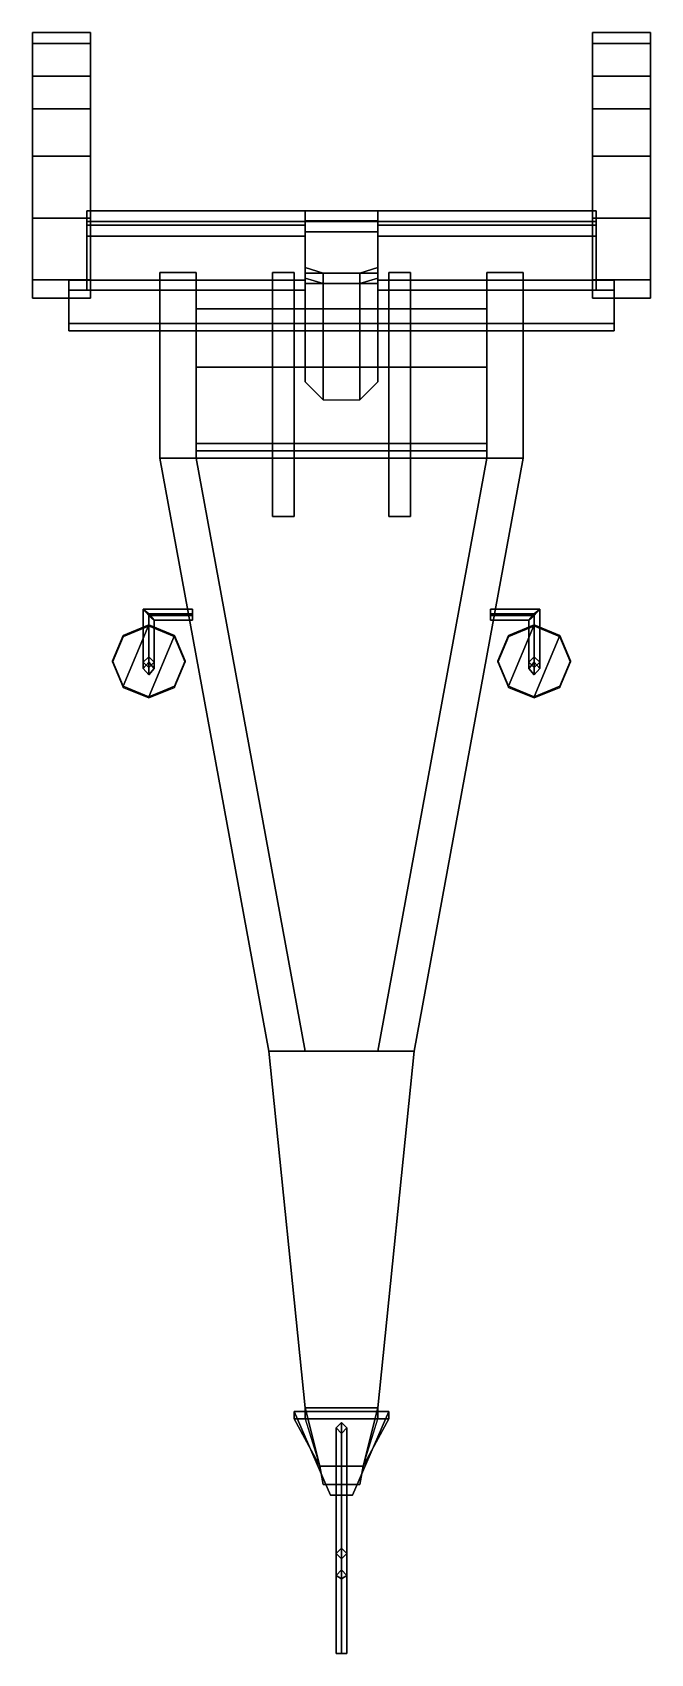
# Model space of a CAD drawing. Extents: x -0.85 to 0.85, y -3.62 to 0.84.
import ezdxf

# ---------------------------------------------------------------- set-up
doc = ezdxf.new("R2010")
doc.units = 0
doc.layers.get('0').update_dxf_attribs({"linetype": 'CONTINUOUS'})

msp = doc.modelspace()

# ---------------------------------------------------------------- linework, layer by layer
for points in [[(-0.69, 0.84, 0.62), (-0.85, 0.84, 0.62), (-0.85, 0.81, 0.66), (-0.69, 0.81, 0.66)], [(-0.69, 0.81, 0.66), (-0.85, 0.81, 0.66), (-0.85, 0.84, 0.62), (-0.69, 0.84, 0.62)], [(-0.85, 0.84, 0.62), (-0.85, 0.84, 0.62), (-0.85, 0.77, 0.64), (-0.85, 0.81, 0.66)], [(-0.69, 0.72, 0.9), (-0.85, 0.72, 0.9), (-0.85, 0.81, 0.66), (-0.69, 0.81, 0.66)], [(-0.69, 0.81, 0.66), (-0.85, 0.81, 0.66), (-0.85, 0.72, 0.9), (-0.69, 0.72, 0.9)], [(-0.85, 0.72, 0.9), (-0.85, 0.69, 0.88), (-0.85, 0.77, 0.64), (-0.85, 0.81, 0.66)], [(-0.85, 0.81, 0.66), (-0.85, 0.77, 0.64), (-0.85, 0.69, 0.88), (-0.85, 0.72, 0.9)], [(-0.69, 0.3348, 0.62), (-0.69, 0.84, 0.62), (-0.69, 0.81, 0.66), (-0.69, 0.3348, 0.62)], [(-0.69, 0.3348, 0.62), (-0.69, 0.81, 0.66), (-0.69, 0.84, 0.62), (-0.69, 0.3348, 0.62)], [(-0.69, 0.3348, 0.62), (-0.69, 0.81, 0.66), (-0.69, 0.72, 0.9), (-0.69, 0.3348, 0.62)], [(-0.69, 0.3348, 0.62), (-0.69, 0.72, 0.9), (-0.69, 0.81, 0.66), (-0.69, 0.3348, 0.62)], [(0.69, 0.3348, 0.62), (0.69, 0.84, 0.62), (0.69, 0.81, 0.66), (0.69, 0.3348, 0.62)], [(0.69, 0.3348, 0.62), (0.69, 0.81, 0.66), (0.69, 0.84, 0.62), (0.69, 0.3348, 0.62)], [(0.69, 0.84, 0.62), (0.85, 0.84, 0.62), (0.85, 0.81, 0.66), (0.69, 0.81, 0.66)], [(0.69, 0.81, 0.66), (0.85, 0.81, 0.66), (0.85, 0.84, 0.62), (0.69, 0.84, 0.62)], [(0.69, 0.3348, 0.62), (0.69, 0.81, 0.66), (0.69, 0.72, 0.9), (0.69, 0.3348, 0.62)], [(0.69, 0.3348, 0.62), (0.69, 0.72, 0.9), (0.69, 0.81, 0.66), (0.69, 0.3348, 0.62)], [(0.69, 0.81, 0.66), (0.85, 0.81, 0.66), (0.85, 0.72, 0.9), (0.69, 0.72, 0.9)], [(0.69, 0.72, 0.9), (0.85, 0.72, 0.9), (0.85, 0.81, 0.66), (0.69, 0.81, 0.66)], [(0.85, 0.84, 0.62), (0.85, 0.84, 0.62), (0.85, 0.77, 0.64), (0.85, 0.81, 0.66)], [(0.85, 0.81, 0.66), (0.85, 0.77, 0.64), (0.85, 0.69, 0.88), (0.85, 0.72, 0.9)], [(0.85, 0.72, 0.9), (0.85, 0.69, 0.88), (0.85, 0.77, 0.64), (0.85, 0.81, 0.66)], [(-0.69, 0.72, 0.9), (-0.85, 0.72, 0.9), (-0.85, 0.63, 1.07), (-0.69, 0.63, 1.07)], [(-0.69, 0.63, 1.07), (-0.85, 0.63, 1.07), (-0.85, 0.72, 0.9), (-0.69, 0.72, 0.9)], [(-0.85, 0.72, 0.9), (-0.85, 0.69, 0.88), (-0.85, 0.6, 1.05), (-0.85, 0.63, 1.07)], [(-0.85, 0.63, 1.07), (-0.85, 0.6, 1.05), (-0.85, 0.69, 0.88), (-0.85, 0.72, 0.9)], [(-0.69, 0.16, 1.36), (-0.69, 0.63, 1.07), (-0.69, 0.72, 0.9), (-0.69, 0.3348, 0.62)], [(-0.69, 0.3348, 0.62), (-0.69, 0.72, 0.9), (-0.69, 0.63, 1.07), (-0.69, 0.16, 1.36)], [(0.69, 0.3348, 0.62), (0.69, 0.72, 0.9), (0.69, 0.63, 1.07), (0.69, 0.16, 1.36)], [(0.69, 0.16, 1.36), (0.69, 0.63, 1.07), (0.69, 0.72, 0.9), (0.69, 0.3348, 0.62)], [(0.69, 0.63, 1.07), (0.85, 0.63, 1.07), (0.85, 0.72, 0.9), (0.69, 0.72, 0.9)], [(0.69, 0.72, 0.9), (0.85, 0.72, 0.9), (0.85, 0.63, 1.07), (0.69, 0.63, 1.07)], [(0.85, 0.63, 1.07), (0.85, 0.6, 1.05), (0.85, 0.69, 0.88), (0.85, 0.72, 0.9)], [(0.85, 0.72, 0.9), (0.85, 0.69, 0.88), (0.85, 0.6, 1.05), (0.85, 0.63, 1.07)], [(-0.69, 0.5, 1.21), (-0.85, 0.5, 1.21), (-0.85, 0.63, 1.07), (-0.69, 0.63, 1.07)], [(-0.69, 0.63, 1.07), (-0.85, 0.63, 1.07), (-0.85, 0.5, 1.21), (-0.69, 0.5, 1.21)], [(-0.85, 0.5, 1.21), (-0.85, 0.48, 1.18), (-0.85, 0.6, 1.05), (-0.85, 0.63, 1.07)], [(-0.85, 0.63, 1.07), (-0.85, 0.6, 1.05), (-0.85, 0.48, 1.18), (-0.85, 0.5, 1.21)], [(-0.69, 0.16, 1.36), (-0.69, 0.63, 1.07), (-0.69, 0.5, 1.21), (-0.69, 0.16, 1.36)], [(-0.69, 0.16, 1.36), (-0.69, 0.5, 1.21), (-0.69, 0.63, 1.07), (-0.69, 0.16, 1.36)], [(0.69, 0.16, 1.36), (0.69, 0.5, 1.21), (0.69, 0.63, 1.07), (0.69, 0.16, 1.36)], [(0.69, 0.16, 1.36), (0.69, 0.63, 1.07), (0.69, 0.5, 1.21), (0.69, 0.16, 1.36)], [(0.69, 0.63, 1.07), (0.85, 0.63, 1.07), (0.85, 0.5, 1.21), (0.69, 0.5, 1.21)], [(0.69, 0.5, 1.21), (0.85, 0.5, 1.21), (0.85, 0.63, 1.07), (0.69, 0.63, 1.07)], [(0.85, 0.5, 1.21), (0.85, 0.48, 1.18), (0.85, 0.6, 1.05), (0.85, 0.63, 1.07)], [(0.85, 0.63, 1.07), (0.85, 0.6, 1.05), (0.85, 0.48, 1.18), (0.85, 0.5, 1.21)], [(-0.69, 0.5, 1.21), (-0.85, 0.5, 1.21), (-0.85, 0.33, 1.32), (-0.69, 0.33, 1.32)], [(-0.69, 0.33, 1.32), (-0.85, 0.33, 1.32), (-0.85, 0.5, 1.21), (-0.69, 0.5, 1.21)], [(-0.85, 0.5, 1.21), (-0.85, 0.48, 1.18), (-0.85, 0.31, 1.29), (-0.85, 0.33, 1.32)], [(-0.85, 0.33, 1.32), (-0.85, 0.31, 1.29), (-0.85, 0.48, 1.18), (-0.85, 0.5, 1.21)], [(-0.69, 0.16, 1.36), (-0.69, 0.5, 1.21), (-0.69, 0.33, 1.32), (-0.69, 0.16, 1.36)], [(-0.69, 0.16, 1.36), (-0.69, 0.33, 1.32), (-0.69, 0.5, 1.21), (-0.69, 0.16, 1.36)], [(0.69, 0.16, 1.36), (0.69, 0.5, 1.21), (0.69, 0.33, 1.32), (0.69, 0.16, 1.36)], [(0.69, 0.16, 1.36), (0.69, 0.33, 1.32), (0.69, 0.5, 1.21), (0.69, 0.16, 1.36)], [(0.69, 0.5, 1.21), (0.85, 0.5, 1.21), (0.85, 0.33, 1.32), (0.69, 0.33, 1.32)], [(0.69, 0.33, 1.32), (0.85, 0.33, 1.32), (0.85, 0.5, 1.21), (0.69, 0.5, 1.21)], [(0.85, 0.33, 1.32), (0.85, 0.31, 1.29), (0.85, 0.48, 1.18), (0.85, 0.5, 1.21)], [(0.85, 0.5, 1.21), (0.85, 0.48, 1.18), (0.85, 0.31, 1.29), (0.85, 0.33, 1.32)], [(-0.69, 0.33, 1.32), (-0.85, 0.33, 1.32), (-0.85, 0.16, 1.36), (-0.69, 0.16, 1.36)], [(-0.69, 0.16, 1.36), (-0.85, 0.16, 1.36), (-0.85, 0.33, 1.32), (-0.69, 0.33, 1.32)], [(-0.85, 0.16, 1.36), (-0.85, 0.16, 1.34), (-0.85, 0.31, 1.29), (-0.85, 0.33, 1.32)], [(-0.85, 0.33, 1.32), (-0.85, 0.31, 1.29), (-0.85, 0.16, 1.34), (-0.85, 0.16, 1.36)], [(-0.1, 0.35, 0.46), (-0.7, 0.35, 0.46), (-0.7, 0.31, 0.88), (-0.1, 0.31, 0.88)], [(-0.7, 0.31, 0.88), (-0.7, 0.35, 0.46), (-0.7, 0.32, 0.46), (-0.7, 0.28, 0.87)], [(0.7, 0.32, 0.46), (-0.7, 0.32, 0.46), (-0.7, 0.35, 0.46), (0.7, 0.35, 0.46)], [(-0.7, 0.28, 0.87), (-0.7, 0.32, 0.46), (-0.1, 0.32, 0.46), (-0.1, 0.28, 0.87)], [(0.1, 0.35, 0.46), (-0.1, 0.35, 0.46), (-0.1, 0.3224, 0.75), (0.1, 0.3224, 0.75)], [(0.1, 0.3224, 0.75), (-0.1, 0.3224, 0.75), (-0.1, 0.2917, 0.75), (0.1, 0.2917, 0.75)], [(-0.1, 0.3224, 0.75), (-0.1, 0.31, 0.88), (-0.1, 0.28, 0.87), (-0.1, 0.2917, 0.75)], [(-0.1, 0.2917, 0.75), (-0.1, 0.32, 0.46), (0.1, 0.32, 0.46), (0.1, 0.2917, 0.75)], [(0.7, 0.35, 0.46), (0.1, 0.35, 0.46), (0.1, 0.31, 0.88), (0.7, 0.31, 0.88)], [(0.1, 0.31, 0.88), (0.1, 0.3224, 0.75), (0.1, 0.2917, 0.75), (0.1, 0.28, 0.87)], [(0.1, 0.28, 0.87), (0.1, 0.32, 0.46), (0.7, 0.32, 0.46), (0.7, 0.28, 0.87)], [(0.69, 0.16, 1.36), (0.85, 0.16, 1.36), (0.85, 0.33, 1.32), (0.69, 0.33, 1.32)], [(0.69, 0.33, 1.32), (0.85, 0.33, 1.32), (0.85, 0.16, 1.36), (0.69, 0.16, 1.36)], [(0.7, 0.28, 0.87), (0.7, 0.32, 0.46), (0.7, 0.35, 0.46), (0.7, 0.31, 0.88)], [(0.85, 0.16, 1.36), (0.85, 0.16, 1.34), (0.85, 0.31, 1.29), (0.85, 0.33, 1.32)], [(0.85, 0.33, 1.32), (0.85, 0.31, 1.29), (0.85, 0.16, 1.34), (0.85, 0.16, 1.36)], [(-0.1, 0.31, 0.88), (-0.7, 0.31, 0.88), (-0.7, 0.1593, 1.36), (-0.1, 0.1593, 1.36)], [(-0.7, 0.1593, 1.36), (-0.7, 0.31, 0.88), (-0.7, 0.28, 0.87), (-0.7, 0.1319, 1.36)], [(-0.7, 0.1319, 1.36), (-0.7, 0.28, 0.87), (-0.1, 0.28, 0.87), (-0.1, 0.1319, 1.36)], [(-0.1, 0.31, 0.88), (-0.1, 0.1938, 1.25), (-0.1, 0.1651, 1.25), (-0.1, 0.28, 0.87)], [(0.1, 0.1938, 1.25), (0.1, 0.31, 0.88), (0.1, 0.28, 0.87), (0.1, 0.1651, 1.25)], [(0.7, 0.31, 0.88), (0.1, 0.31, 0.88), (0.1, 0.1593, 1.36), (0.7, 0.1593, 1.36)], [(0.1, 0.1319, 1.36), (0.1, 0.28, 0.87), (0.7, 0.28, 0.87), (0.7, 0.1319, 1.36)], [(0.7, 0.1319, 1.36), (0.7, 0.28, 0.87), (0.7, 0.3091, 0.8797), (0.7, 0.1593, 1.36)], [(-0.5, -0.33, 0.5), (-0.5, -0.33, 0.69), (-0.5, 0.18, 0.69), (-0.5, 0.18, 0.5)], [(-0.4, 0.18, 0.69), (-0.5, 0.18, 0.69), (-0.5, -0.33, 0.69), (-0.4, -0.33, 0.69)], [(-0.5, 0.18, 0.5), (-0.5, 0.18, 0.69), (-0.4, 0.18, 0.69), (-0.4, 0.18, 0.5)], [(-0.4, -0.33, 0.5), (-0.5, -0.33, 0.5), (-0.5, 0.18, 0.5), (-0.4, 0.18, 0.5)], [(-0.4, 0.18, 0.5), (-0.4, 0.18, 0.69), (-0.4, -0.33, 0.69), (-0.4, -0.33, 0.5)], [(-0.19, 0.08, 1), (-0.19, 0.18, 0.72), (-0.19, -0.49, 0.72), (-0.19, -0.08, 1)], [(-0.13, 0.18, 0.72), (-0.19, 0.18, 0.72), (-0.19, 0.08, 1), (-0.13, 0.08, 1)], [(-0.13, -0.49, 0.72), (-0.19, -0.49, 0.72), (-0.19, 0.18, 0.72), (-0.13, 0.18, 0.72)], [(-0.13, -0.08, 1), (-0.13, -0.49, 0.72), (-0.13, 0.18, 0.72), (-0.13, 0.08, 1)], [(-0.1, 0.1651, 1.25), (-0.1, 0.2195, 1.07), (-0.1, -0.12, 1.17)], [(-0.1, 0.1938, 1.25), (-0.1, 0.1938, 1.25), (-0.1, 0.1781, 1.3), (-0.05, 0.1781, 1.3)], [(-0.1, 0.1938, 1.25), (-0.05, 0.1781, 1.3), (-0.05, 0.15, 1.3), (-0.1, 0.1651, 1.25)], [(0.1, 0.1938, 1.25), (0.1, 0.1938, 1.25), (0.05, 0.1781, 1.3), (0.1, 0.1781, 1.3)], [(0.05, 0.1781, 1.3), (0.1, 0.1938, 1.25), (0.1, 0.1651, 1.25), (0.05, 0.15, 1.3)], [(0.1, 0.2195, 1.07), (0.1, 0.1651, 1.25), (0.1, -0.12, 1.17)], [(0.19, 0.18, 0.72), (0.13, 0.18, 0.72), (0.13, 0.08, 1), (0.19, 0.08, 1)], [(0.13, 0.08, 1), (0.13, 0.18, 0.72), (0.13, -0.49, 0.72), (0.13, -0.08, 1)], [(0.19, -0.49, 0.72), (0.13, -0.49, 0.72), (0.13, 0.18, 0.72), (0.19, 0.18, 0.72)], [(0.19, -0.08, 1), (0.19, -0.49, 0.72), (0.19, 0.18, 0.72), (0.19, 0.08, 1)], [(0.5, -0.33, 0.5), (0.4, -0.33, 0.5), (0.4, 0.18, 0.5), (0.5, 0.18, 0.5)], [(0.5, 0.18, 0.69), (0.4, 0.18, 0.69), (0.4, -0.33, 0.69), (0.5, -0.33, 0.69)], [(0.4, -0.33, 0.5), (0.4, -0.33, 0.69), (0.4, 0.18, 0.69), (0.4, 0.18, 0.5)], [(0.4, 0.18, 0.5), (0.4, 0.18, 0.69), (0.5, 0.18, 0.69), (0.5, 0.18, 0.5)], [(0.5, 0.18, 0.5), (0.5, 0.18, 0.69), (0.5, -0.33, 0.69), (0.5, -0.33, 0.5)], [(-0.69, 0.11, 1.36), (-0.85, 0.11, 1.36), (-0.85, 0.16, 1.36), (-0.69, 0.16, 1.36)], [(-0.69, 0.16, 1.36), (-0.85, 0.16, 1.36), (-0.85, 0.11, 1.36), (-0.69, 0.11, 1.36)], [(-0.85, 0.11, 1.36), (-0.85, 0.11, 1.34), (-0.85, 0.16, 1.34), (-0.85, 0.16, 1.36)], [(-0.85, 0.16, 1.36), (-0.85, 0.16, 1.34), (-0.85, 0.11, 1.34), (-0.85, 0.11, 1.36)], [(-0.75, 0.04, 1.74), (-0.75, 0.1593, 1.36), (-0.75, 0.1319, 1.36), (-0.75, 0.02, 1.73)], [(-0.1, 0.1593, 1.36), (-0.75, 0.1593, 1.36), (-0.75, 0.04, 1.74), (-0.1, 0.04, 1.74)], [(-0.7, 0.1319, 1.36), (-0.75, 0.1319, 1.36), (-0.75, 0.1593, 1.36), (-0.7, 0.1593, 1.36)], [(0.1, 0.1781, 1.3), (-0.1, 0.1781, 1.3), (-0.1, 0.04, 1.74), (0.1, 0.04, 1.74)], [(-0.1, 0.15, 1.3), (-0.1, 0.1651, 1.25), (-0.05, 0.15, 1.3)], [(-0.05, 0.15, 1.3), (-0.1, 0.1651, 1.25), (-0.1, -0.12, 1.17), (-0.05, -0.17, 1.17)], [(-0.1, 0.02, 1.73), (-0.1, 0.15, 1.3), (0.1, 0.15, 1.3), (0.1, 0.02, 1.73)], [(-0.05, 0.1781, 1.3), (0.05, 0.1781, 1.3), (0.05, 0.15, 1.3), (-0.05, 0.15, 1.3)], [(0.05, 0.15, 1.3), (-0.05, 0.15, 1.3), (-0.05, -0.17, 1.17), (0.05, -0.17, 1.17)], [(0.05, 0.15, 1.3), (0.1, 0.1651, 1.25), (0.1, 0.15, 1.3)], [(0.1, 0.1651, 1.25), (0.05, 0.15, 1.3), (0.05, -0.17, 1.17), (0.1, -0.12, 1.17)], [(0.75, 0.1593, 1.36), (0.1, 0.1593, 1.36), (0.1, 0.04, 1.74), (0.75, 0.04, 1.74)], [(0.69, 0.11, 1.36), (0.85, 0.11, 1.36), (0.85, 0.16, 1.36), (0.69, 0.16, 1.36)], [(0.69, 0.16, 1.36), (0.85, 0.16, 1.36), (0.85, 0.11, 1.36), (0.69, 0.11, 1.36)], [(0.75, 0.1319, 1.36), (0.7, 0.1319, 1.36), (0.7, 0.1593, 1.36), (0.75, 0.1593, 1.36)], [(0.75, 0.02, 1.73), (0.75, 0.1319, 1.36), (0.75, 0.1593, 1.36), (0.75, 0.04, 1.74)], [(0.85, 0.11, 1.36), (0.85, 0.11, 1.34), (0.85, 0.16, 1.34), (0.85, 0.16, 1.36)], [(0.85, 0.16, 1.36), (0.85, 0.16, 1.34), (0.85, 0.11, 1.34), (0.85, 0.11, 1.36)], [(-0.75, 0.02, 1.73), (-0.75, 0.1319, 1.36), (-0.1, 0.1319, 1.36), (-0.1, 0.02, 1.73)], [(0.1, 0.02, 1.73), (0.1, 0.1319, 1.36), (0.75, 0.1319, 1.36), (0.75, 0.02, 1.73)], [(-0.4, 0.08, 0.56), (0.4, 0.08, 0.56), (0.4, -0.08, 0.56), (-0.4, -0.08, 0.56)], [(-0.4, -0.08, 0.72), (0.4, -0.08, 0.72), (0.4, 0.08, 0.72), (-0.4, 0.08, 0.72)], [(0.4, 0.08, 0.72), (0.4, 0.08, 0.56), (-0.4, 0.08, 0.56), (-0.4, 0.08, 0.72)], [(-0.4, 0.08, 0.72), (-0.4, 0.08, 0.69), (-0.4, -0.08, 0.69), (-0.4, -0.08, 0.72)], [(-0.13, 0.08, 1), (-0.19, 0.08, 1), (-0.19, -0.08, 1), (-0.13, -0.08, 1)], [(0.19, 0.08, 1), (0.13, 0.08, 1), (0.13, -0.08, 1), (0.19, -0.08, 1)], [(0.4, -0.08, 0.72), (0.4, -0.08, 0.69), (0.4, 0.08, 0.69), (0.4, 0.08, 0.72)], [(0.75, 0.04, 1.74), (-0.75, 0.04, 1.74), (-0.75, 0.02, 1.73), (0.75, 0.02, 1.73)], [(-0.4, -0.08, 0.56), (0.4, -0.08, 0.56), (0.4, -0.08, 0.72), (-0.4, -0.08, 0.72)], [(-0.19, -0.08, 1), (-0.19, -0.49, 0.72), (-0.13, -0.49, 0.72), (-0.13, -0.08, 1)], [(0.13, -0.08, 1), (0.13, -0.49, 0.72), (0.19, -0.49, 0.72), (0.19, -0.08, 1)], [(0.4, -0.31, 0.55), (0.4, -0.29, 0.53), (-0.4, -0.29, 0.53), (-0.4, -0.31, 0.55)], [(0.4, -0.29, 0.53), (0.4, -0.31, 0.51), (-0.4, -0.31, 0.51), (-0.4, -0.29, 0.53)], [(0.4, -0.33, 0.53), (0.4, -0.31, 0.55), (-0.4, -0.31, 0.55), (-0.4, -0.33, 0.53)], [(0.4, -0.31, 0.51), (0.4, -0.33, 0.53), (-0.4, -0.33, 0.53), (-0.4, -0.31, 0.51)], [(-0.5, -0.33, 0.69), (-0.5, -0.33, 0.5), (-0.2, -1.96, 0.6), (-0.2, -1.96, 0.75)], [(-0.1, -1.96, 0.6), (-0.2, -1.96, 0.6), (-0.5, -0.33, 0.5), (-0.4, -0.33, 0.5)], [(-0.4, -0.33, 0.69), (-0.5, -0.33, 0.69), (-0.2, -1.96, 0.75), (-0.1, -1.96, 0.75)], [(-0.1, -1.96, 0.75), (-0.1, -1.96, 0.6), (-0.4, -0.33, 0.5), (-0.4, -0.33, 0.69)], [(0.4, -0.33, 0.69), (0.4, -0.33, 0.5), (0.1, -1.96, 0.6), (0.1, -1.96, 0.75)], [(0.5, -0.33, 0.69), (0.4, -0.33, 0.69), (0.1, -1.96, 0.75), (0.2, -1.96, 0.75)], [(0.2, -1.96, 0.6), (0.1, -1.96, 0.6), (0.4, -0.33, 0.5), (0.5, -0.33, 0.5)], [(0.2, -1.96, 0.75), (0.2, -1.96, 0.6), (0.5, -0.33, 0.5), (0.5, -0.33, 0.69)], [(-0.53, -0.9251, 0.7039), (-0.545, -0.9077, 0.716), (-0.545, -0.7452, 0.6874), (-0.53, -0.7626, 0.6752)], [(-0.545, -0.9077, 0.716), (-0.53, -0.8903, 0.7282), (-0.53, -0.7574, 0.7048), (-0.545, -0.7452, 0.6874)], [(-0.41, -0.7574, 0.7048), (-0.41, -0.7452, 0.6874), (-0.545, -0.7452, 0.6874), (-0.53, -0.7574, 0.7048)], [(-0.41, -0.7452, 0.6874), (-0.41, -0.7626, 0.6752), (-0.53, -0.7626, 0.6752), (-0.545, -0.7452, 0.6874)], [(0.41, -0.7626, 0.6752), (0.41, -0.7452, 0.6874), (0.545, -0.7452, 0.6874), (0.53, -0.7626, 0.6752)], [(0.41, -0.7452, 0.6874), (0.41, -0.7574, 0.7048), (0.53, -0.7574, 0.7048), (0.545, -0.7452, 0.6874)], [(0.545, -0.9077, 0.716), (0.53, -0.9251, 0.7039), (0.53, -0.7626, 0.6752), (0.545, -0.7452, 0.6874)], [(0.53, -0.8903, 0.7282), (0.545, -0.9077, 0.716), (0.545, -0.7452, 0.6874), (0.53, -0.7574, 0.7048)], [(-0.6007, -0.8172, 0.8219), (-0.63, -0.8869, 0.8342), (-0.6007, -0.9565, 0.8465), (-0.53, -0.7884, 0.8169)], [(-0.53, -0.7919, 0.7972), (-0.6007, -0.8207, 0.8022), (-0.6007, -0.8172, 0.8219), (-0.53, -0.7884, 0.8169)], [(-0.53, -0.7884, 0.8169), (-0.6007, -0.9565, 0.8465), (-0.53, -0.9854, 0.8516), (-0.4593, -0.8172, 0.8219)], [(-0.53, -0.8903, 0.7282), (-0.515, -0.9077, 0.716), (-0.515, -0.7748, 0.6926), (-0.53, -0.7574, 0.7048)], [(-0.41, -0.7748, 0.6926), (-0.41, -0.7574, 0.7048), (-0.53, -0.7574, 0.7048), (-0.515, -0.7748, 0.6926)], [(-0.515, -0.9077, 0.716), (-0.53, -0.9251, 0.7039), (-0.53, -0.7626, 0.6752), (-0.515, -0.7748, 0.6926)], [(-0.41, -0.7626, 0.6752), (-0.41, -0.7748, 0.6926), (-0.515, -0.7748, 0.6926), (-0.53, -0.7626, 0.6752)], [(-0.4593, -0.8207, 0.8022), (-0.53, -0.7919, 0.7972), (-0.53, -0.7884, 0.8169), (-0.4593, -0.8172, 0.8219)], [(0.41, -0.7574, 0.7048), (0.41, -0.7748, 0.6926), (0.515, -0.7748, 0.6926), (0.53, -0.7574, 0.7048)], [(0.41, -0.7748, 0.6926), (0.41, -0.7626, 0.6752), (0.53, -0.7626, 0.6752), (0.515, -0.7748, 0.6926)], [(0.4593, -0.8172, 0.8219), (0.43, -0.8869, 0.8342), (0.4593, -0.9565, 0.8465), (0.53, -0.7884, 0.8169)], [(0.53, -0.7919, 0.7972), (0.4593, -0.8207, 0.8022), (0.4593, -0.8172, 0.8219), (0.53, -0.7884, 0.8169)], [(0.53, -0.7884, 0.8169), (0.4593, -0.9565, 0.8465), (0.53, -0.9854, 0.8516), (0.6007, -0.8172, 0.8219)], [(0.515, -0.9077, 0.716), (0.53, -0.8903, 0.7282), (0.53, -0.7574, 0.7048), (0.515, -0.7748, 0.6926)], [(0.53, -0.9251, 0.7039), (0.515, -0.9077, 0.716), (0.515, -0.7748, 0.6926), (0.53, -0.7626, 0.6752)], [(0.6007, -0.8207, 0.8022), (0.53, -0.7919, 0.7972), (0.53, -0.7884, 0.8169), (0.6007, -0.8172, 0.8219)], [(-0.6007, -0.8207, 0.8022), (-0.63, -0.8904, 0.8145), (-0.63, -0.8869, 0.8342), (-0.6007, -0.8172, 0.8219)], [(-0.4593, -0.8172, 0.8219), (-0.53, -0.9854, 0.8516), (-0.4593, -0.9565, 0.8465), (-0.43, -0.8869, 0.8342)], [(-0.43, -0.8904, 0.8145), (-0.4593, -0.8207, 0.8022), (-0.4593, -0.8172, 0.8219), (-0.43, -0.8869, 0.8342)], [(0.4593, -0.8207, 0.8022), (0.43, -0.8904, 0.8145), (0.43, -0.8869, 0.8342), (0.4593, -0.8172, 0.8219)], [(0.6007, -0.8172, 0.8219), (0.53, -0.9854, 0.8516), (0.6007, -0.9565, 0.8465), (0.63, -0.8869, 0.8342)], [(0.63, -0.8904, 0.8145), (0.6007, -0.8207, 0.8022), (0.6007, -0.8172, 0.8219), (0.63, -0.8869, 0.8342)], [(-0.63, -0.8904, 0.8145), (-0.6007, -0.96, 0.8268), (-0.6007, -0.9565, 0.8465), (-0.63, -0.8869, 0.8342)], [(-0.53, -0.8903, 0.7282), (-0.545, -0.9077, 0.716), (-0.545, -0.8904, 0.8145), (-0.53, -0.8756, 0.8119)], [(-0.545, -0.9077, 0.716), (-0.53, -0.9251, 0.7039), (-0.53, -0.9051, 0.8171), (-0.545, -0.8904, 0.8145)], [(-0.515, -0.9077, 0.716), (-0.53, -0.8903, 0.7282), (-0.53, -0.8756, 0.8119), (-0.515, -0.8904, 0.8145)], [(-0.53, -0.9251, 0.7039), (-0.515, -0.9077, 0.716), (-0.515, -0.8904, 0.8145), (-0.53, -0.9051, 0.8171)], [(-0.4593, -0.96, 0.8268), (-0.43, -0.8904, 0.8145), (-0.43, -0.8869, 0.8342), (-0.4593, -0.9565, 0.8465)], [(0.43, -0.8904, 0.8145), (0.4593, -0.96, 0.8268), (0.4593, -0.9565, 0.8465), (0.43, -0.8869, 0.8342)], [(0.53, -0.8903, 0.7282), (0.515, -0.9077, 0.716), (0.515, -0.8904, 0.8145), (0.53, -0.8756, 0.8119)], [(0.515, -0.9077, 0.716), (0.53, -0.9251, 0.7039), (0.53, -0.9051, 0.8171), (0.515, -0.8904, 0.8145)], [(0.545, -0.9077, 0.716), (0.53, -0.8903, 0.7282), (0.53, -0.8756, 0.8119), (0.545, -0.8904, 0.8145)], [(0.53, -0.9251, 0.7039), (0.545, -0.9077, 0.716), (0.545, -0.8904, 0.8145), (0.53, -0.9051, 0.8171)], [(0.6007, -0.96, 0.8268), (0.63, -0.8904, 0.8145), (0.63, -0.8869, 0.8342), (0.6007, -0.9565, 0.8465)], [(-0.6007, -0.96, 0.8268), (-0.53, -0.9888, 0.8319), (-0.53, -0.9854, 0.8516), (-0.6007, -0.9565, 0.8465)], [(-0.53, -0.9888, 0.8319), (-0.4593, -0.96, 0.8268), (-0.4593, -0.9565, 0.8465), (-0.53, -0.9854, 0.8516)], [(0.4593, -0.96, 0.8268), (0.53, -0.9888, 0.8319), (0.53, -0.9854, 0.8516), (0.4593, -0.9565, 0.8465)], [(0.53, -0.9888, 0.8319), (0.6007, -0.96, 0.8268), (0.6007, -0.9565, 0.8465), (0.53, -0.9854, 0.8516)], [(-0.2, -1.96, 0.75), (-0.2, -1.96, 0.6), (-0.1, -2.94, 0.66), (-0.1, -2.94, 0.79)], [(-0.2, -1.96, 0.6), (0.2, -1.96, 0.6), (0.1, -2.94, 0.66), (-0.1, -2.94, 0.66)], [(-0.1, -2.94, 0.79), (0.1, -2.94, 0.79), (0.2, -1.96, 0.75), (-0.2, -1.96, 0.75)], [(0.1, -1.96, 0.75), (0.1, -1.96, 0.6), (-0.1, -1.96, 0.6), (-0.1, -1.96, 0.75)], [(0.1, -2.94, 0.79), (0.1, -2.94, 0.66), (0.2, -1.96, 0.6), (0.2, -1.96, 0.75)], [(0.1, -2.97, 0.66), (-0.1, -2.97, 0.66), (-0.1, -2.94, 0.66), (0.1, -2.94, 0.66)], [(0.1, -2.94, 0.79), (-0.1, -2.94, 0.79), (-0.06, -3.1, 0.8), (0.06, -3.1, 0.8)], [(-0.1, -2.94, 0.79), (-0.1, -2.94, 0.66), (-0.1, -2.97, 0.66), (-0.06, -3.1, 0.8)], [(0.06, -3.1, 0.8), (0.1, -2.97, 0.66), (0.1, -2.94, 0.66), (0.1, -2.94, 0.79)], [(0.13, -2.97, 0.66), (-0.13, -2.97, 0.66), (-0.13, -2.95, 0.62), (0.13, -2.95, 0.62)], [(0.13, -2.95, 0.62), (-0.13, -2.95, 0.62), (-0.13, -2.97, 0.66), (0.13, -2.97, 0.66)], [(0.13, -2.95, 0.58), (-0.13, -2.95, 0.58), (-0.13, -2.95, 0.62), (0.13, -2.95, 0.62)], [(0.13, -2.95, 0.62), (-0.13, -2.95, 0.62), (-0.13, -2.95, 0.58), (0.13, -2.95, 0.58)], [(0.03, -3.18, 0.43), (-0.03, -3.18, 0.43), (-0.13, -2.95, 0.58), (0.13, -2.95, 0.58)], [(0.13, -2.95, 0.58), (-0.13, -2.95, 0.58), (-0.03, -3.18, 0.43), (0.03, -3.18, 0.43)], [(0.13, -2.97, 0.66), (-0.13, -2.97, 0.66), (-0.06, -3.1, 0.8), (0.06, -3.1, 0.8)], [(0.06, -3.1, 0.8), (-0.06, -3.1, 0.8), (-0.13, -2.97, 0.66), (0.13, -2.97, 0.66)], [(0, -2.98, 0.79), (-0.015, -2.995, 0.79), (-0.015, -3.34, 1.34), (0, -3.325, 1.34)], [(0.015, -2.995, 0.79), (0, -2.98, 0.79), (0, -3.325, 1.34), (0.015, -3.34, 1.34)], [(-0.015, -2.995, 0.79), (0, -3.01, 0.79), (0, -3.355, 1.34), (-0.015, -3.34, 1.34)], [(0, -3.01, 0.79), (0.015, -2.995, 0.79), (0.015, -3.34, 1.34), (0, -3.355, 1.34)], [(0.06, -3.1, 0.8), (-0.06, -3.1, 0.8), (-0.05, -3.15, 0.85), (0.05, -3.15, 0.85)], [(0.05, -3.15, 0.85), (-0.05, -3.15, 0.85), (-0.06, -3.1, 0.8), (0.06, -3.1, 0.8)], [(0, -3.325, 1.34), (-0.015, -3.34, 1.34), (-0.015, -3.4, 1.37), (0, -3.385, 1.385)], [(-0.015, -3.34, 1.34), (0, -3.355, 1.34), (0, -3.41, 1.355), (-0.015, -3.4, 1.37)], [(0.015, -3.34, 1.34), (0, -3.325, 1.34), (0, -3.385, 1.385), (0.015, -3.4, 1.37)], [(0, -3.355, 1.34), (0.015, -3.34, 1.34), (0.015, -3.4, 1.37), (0, -3.41, 1.355)], [(0, -3.385, 1.385), (-0.015, -3.4, 1.37), (-0.015, -3.615, 1.37), (0, -3.615, 1.385)], [(0.015, -3.4, 1.37), (0, -3.385, 1.385), (0, -3.615, 1.385), (0.015, -3.615, 1.37)], [(-0.015, -3.4, 1.37), (0, -3.41, 1.355), (0, -3.615, 1.355), (-0.015, -3.615, 1.37)], [(0, -3.41, 1.355), (0.015, -3.4, 1.37), (0.015, -3.615, 1.37), (0, -3.615, 1.355)], [(0, -3.615, 1.385), (-0.015, -3.615, 1.37), (0, -3.615, 1.355), (0.015, -3.615, 1.37)]]:
    msp.add_3dface(points)

doc.saveas('drawing.dxf')
